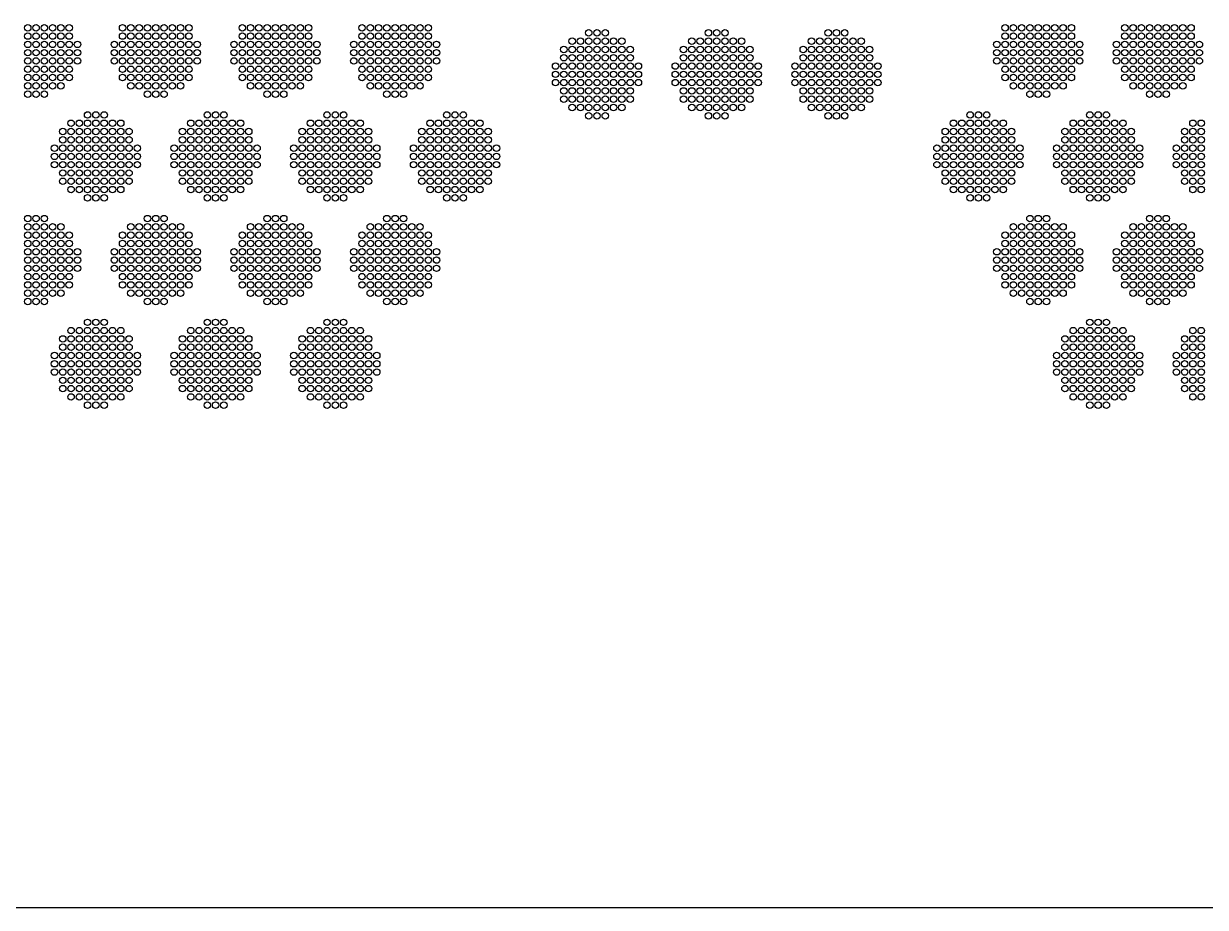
# Model space of a CAD drawing. Extents: x -49 to 54, y -38 to 38.
# Drawn here: x -10.25 to 2.59, y -38 to -28.41 of the extents above; entities that cross this region are included whole.
import ezdxf

# ---------------------------------------------------------------- set-up
doc = ezdxf.new("R2010")
doc.units = 0
doc.layers.add('LOWER_ELECTRODE', color=1, linetype='CONTINUOUS')
doc.layers.add('OUTLINE', color=7, linetype='CONTINUOUS')

msp = doc.modelspace()

# ---------------------------------------------------------------- linework, layer by layer
at = {"layer": 'LOWER_ELECTRODE'}
for centre in [(-10.203, -28.452), (-10.113, -28.452), (-10.023, -28.452), (-9.933, -28.452), (-9.843, -28.452), (-9.753, -28.452), (-9.173, -28.452), (-9.083, -28.452), (-8.993, -28.452), (-8.903, -28.452), (-8.813, -28.452), (-8.723, -28.452), (-8.633, -28.452), (-8.543, -28.452), (-8.453, -28.452), (-7.873, -28.452), (-7.783, -28.452), (-7.693, -28.452), (-7.603, -28.452), (-7.513, -28.452), (-7.423, -28.452), (-7.333, -28.452), (-7.243, -28.452), (-7.153, -28.452), (-6.573, -28.452), (-6.483, -28.452), (-6.393, -28.452), (-6.303, -28.452), (-6.213, -28.452), (-6.123, -28.452), (-6.033, -28.452), (-5.943, -28.452), (-5.853, -28.452), (-4.111, -28.507), (-4.021, -28.507), (-3.931, -28.507), (-2.811, -28.507), (-2.721, -28.507), (-2.631, -28.507), (-1.511, -28.507), (-1.421, -28.507), (-1.331, -28.507), (0.411, -28.452), (0.501, -28.452), (0.591, -28.452), (0.681, -28.452), (0.771, -28.452), (0.861, -28.452), (0.951, -28.452), (1.041, -28.452), (1.131, -28.452), (1.711, -28.452), (1.801, -28.452), (1.891, -28.452), (1.981, -28.452), (2.071, -28.452), (2.161, -28.452), (2.251, -28.452), (2.341, -28.452), (2.431, -28.452), (-10.203, -28.542), (-10.203, -28.632), (-10.113, -28.542), (-10.113, -28.632), (-10.023, -28.542), (-10.023, -28.632), (-9.933, -28.542), (-9.933, -28.632), (-9.843, -28.542), (-9.843, -28.632), (-9.753, -28.542), (-9.753, -28.632), (-9.663, -28.632), (-9.263, -28.632), (-9.173, -28.542), (-9.173, -28.632), (-9.083, -28.542), (-9.083, -28.632), (-8.993, -28.542), (-8.993, -28.632), (-8.903, -28.542), (-8.903, -28.632), (-8.813, -28.542), (-8.813, -28.632), (-8.723, -28.542), (-8.723, -28.632), (-8.633, -28.542), (-8.633, -28.632), (-8.543, -28.542), (-8.543, -28.632), (-8.453, -28.542), (-8.453, -28.632), (-8.363, -28.632), (-7.963, -28.632), (-7.873, -28.542), (-7.873, -28.632), (-7.783, -28.542), (-7.783, -28.632), (-7.693, -28.542), (-7.693, -28.632), (-7.603, -28.542), (-7.603, -28.632), (-7.513, -28.542), (-7.513, -28.632), (-7.423, -28.542), (-7.423, -28.632), (-7.333, -28.542), (-7.333, -28.632), (-7.243, -28.542), (-7.243, -28.632), (-7.153, -28.542), (-7.153, -28.632), (-7.063, -28.632), (-6.663, -28.632), (-6.573, -28.542), (-6.573, -28.632), (-6.483, -28.542), (-6.483, -28.632), (-6.393, -28.542), (-6.393, -28.632), (-6.303, -28.542), (-6.303, -28.632), (-6.213, -28.542), (-6.213, -28.632), (-6.123, -28.542), (-6.123, -28.632), (-6.033, -28.542), (-6.033, -28.632), (-5.943, -28.542), (-5.943, -28.632), (-5.853, -28.542), (-5.853, -28.632), (-5.763, -28.632), (-4.291, -28.597), (-4.201, -28.597), (-4.111, -28.597), (-4.021, -28.597), (-3.931, -28.597), (-3.841, -28.597), (-3.751, -28.597), (-2.991, -28.597), (-2.901, -28.597), (-2.811, -28.597), (-2.721, -28.597), (-2.631, -28.597), (-2.541, -28.597), (-2.451, -28.597), (-1.691, -28.597), (-1.601, -28.597), (-1.511, -28.597), (-1.421, -28.597), (-1.331, -28.597), (-1.241, -28.597), (-1.151, -28.597), (0.321, -28.632), (0.411, -28.542), (0.411, -28.632), (0.501, -28.542), (0.501, -28.632), (0.591, -28.542), (0.591, -28.632), (0.681, -28.542), (0.681, -28.632), (0.771, -28.542), (0.771, -28.632), (0.861, -28.542), (0.861, -28.632), (0.951, -28.542), (0.951, -28.632), (1.041, -28.542), (1.041, -28.632), (1.131, -28.542), (1.131, -28.632), (1.221, -28.632), (1.621, -28.632), (1.711, -28.542), (1.711, -28.632), (1.801, -28.542), (1.801, -28.632), (1.891, -28.542), (1.891, -28.632), (1.981, -28.542), (1.981, -28.632), (2.071, -28.542), (2.071, -28.632), (2.161, -28.542), (2.161, -28.632), (2.251, -28.542), (2.251, -28.632), (2.341, -28.542), (2.341, -28.632), (2.431, -28.542), (2.431, -28.632), (2.521, -28.632), (-10.203, -28.722), (-10.113, -28.722), (-10.023, -28.722), (-9.933, -28.722), (-9.843, -28.722), (-9.753, -28.722), (-9.663, -28.722), (-9.263, -28.722), (-9.173, -28.722), (-9.083, -28.722), (-8.993, -28.722), (-8.903, -28.722), (-8.813, -28.722), (-8.723, -28.722), (-8.633, -28.722), (-8.543, -28.722), (-8.453, -28.722), (-8.363, -28.722), (-7.963, -28.722), (-7.873, -28.722), (-7.783, -28.722), (-7.693, -28.722), (-7.603, -28.722), (-7.513, -28.722), (-7.423, -28.722), (-7.333, -28.722), (-7.243, -28.722), (-7.153, -28.722), (-7.063, -28.722), (-6.663, -28.722), (-6.573, -28.722), (-6.483, -28.722), (-6.393, -28.722), (-6.303, -28.722), (-6.213, -28.722), (-6.123, -28.722), (-6.033, -28.722), (-5.943, -28.722), (-5.853, -28.722), (-5.763, -28.722), (-4.381, -28.687), (-4.381, -28.777), (-4.291, -28.687), (-4.291, -28.777), (-4.201, -28.687), (-4.201, -28.777), (-4.111, -28.687), (-4.111, -28.777), (-4.021, -28.687), (-4.021, -28.777), (-3.931, -28.687), (-3.931, -28.777), (-3.841, -28.687), (-3.841, -28.777), (-3.751, -28.687), (-3.751, -28.777), (-3.661, -28.687), (-3.661, -28.777), (-3.081, -28.687), (-3.081, -28.777), (-2.991, -28.687), (-2.991, -28.777), (-2.901, -28.687), (-2.901, -28.777), (-2.811, -28.687), (-2.811, -28.777), (-2.721, -28.687), (-2.721, -28.777), (-2.631, -28.687), (-2.631, -28.777), (-2.541, -28.687), (-2.541, -28.777), (-2.451, -28.687), (-2.451, -28.777), (-2.361, -28.687), (-2.361, -28.777), (-1.781, -28.687), (-1.781, -28.777), (-1.691, -28.687), (-1.691, -28.777), (-1.601, -28.687), (-1.601, -28.777), (-1.511, -28.687), (-1.511, -28.777), (-1.421, -28.687), (-1.421, -28.777), (-1.331, -28.687), (-1.331, -28.777), (-1.241, -28.687), (-1.241, -28.777), (-1.151, -28.687), (-1.151, -28.777), (-1.061, -28.687), (-1.061, -28.777), (0.321, -28.722), (0.411, -28.722), (0.501, -28.722), (0.591, -28.722), (0.681, -28.722), (0.771, -28.722), (0.861, -28.722), (0.951, -28.722), (1.041, -28.722), (1.131, -28.722), (1.221, -28.722), (1.621, -28.722), (1.711, -28.722), (1.801, -28.722), (1.891, -28.722), (1.981, -28.722), (2.071, -28.722), (2.161, -28.722), (2.251, -28.722), (2.341, -28.722), (2.431, -28.722), (2.521, -28.722), (-10.203, -28.812), (-10.203, -28.902), (-10.113, -28.812), (-10.113, -28.902), (-10.023, -28.812), (-10.023, -28.902), (-9.933, -28.812), (-9.933, -28.902), (-9.843, -28.812), (-9.843, -28.902), (-9.753, -28.812), (-9.753, -28.902), (-9.663, -28.812), (-9.263, -28.812), (-9.173, -28.812), (-9.173, -28.902), (-9.083, -28.812), (-9.083, -28.902), (-8.993, -28.812), (-8.993, -28.902), (-8.903, -28.812), (-8.903, -28.902), (-8.813, -28.812), (-8.813, -28.902), (-8.723, -28.812), (-8.723, -28.902), (-8.633, -28.812), (-8.633, -28.902), (-8.543, -28.812), (-8.543, -28.902), (-8.453, -28.812), (-8.453, -28.902), (-8.363, -28.812), (-7.963, -28.812), (-7.873, -28.812), (-7.873, -28.902), (-7.783, -28.812), (-7.783, -28.902), (-7.693, -28.812), (-7.693, -28.902), (-7.603, -28.812), (-7.603, -28.902), (-7.513, -28.812), (-7.513, -28.902), (-7.423, -28.812), (-7.423, -28.902), (-7.333, -28.812), (-7.333, -28.902), (-7.243, -28.812), (-7.243, -28.902), (-7.153, -28.812), (-7.153, -28.902), (-7.063, -28.812), (-6.663, -28.812), (-6.573, -28.812), (-6.573, -28.902), (-6.483, -28.812), (-6.483, -28.902), (-6.393, -28.812), (-6.393, -28.902), (-6.303, -28.812), (-6.303, -28.902), (-6.213, -28.812), (-6.213, -28.902), (-6.123, -28.812), (-6.123, -28.902), (-6.033, -28.812), (-6.033, -28.902), (-5.943, -28.812), (-5.943, -28.902), (-5.853, -28.812), (-5.853, -28.902), (-5.763, -28.812), (-4.471, -28.867), (-4.381, -28.867), (-4.291, -28.867), (-4.201, -28.867), (-4.111, -28.867), (-4.021, -28.867), (-3.931, -28.867), (-3.841, -28.867), (-3.751, -28.867), (-3.661, -28.867), (-3.571, -28.867), (-3.171, -28.867), (-3.081, -28.867), (-2.991, -28.867), (-2.901, -28.867), (-2.811, -28.867), (-2.721, -28.867), (-2.631, -28.867), (-2.541, -28.867), (-2.451, -28.867), (-2.361, -28.867), (-2.271, -28.867), (-1.871, -28.867), (-1.781, -28.867), (-1.691, -28.867), (-1.601, -28.867), (-1.511, -28.867), (-1.421, -28.867), (-1.331, -28.867), (-1.241, -28.867), (-1.151, -28.867), (-1.061, -28.867), (-0.971, -28.867), (0.321, -28.812), (0.411, -28.812), (0.411, -28.902), (0.501, -28.812), (0.501, -28.902), (0.591, -28.812), (0.591, -28.902), (0.681, -28.812), (0.681, -28.902), (0.771, -28.812), (0.771, -28.902), (0.861, -28.812), (0.861, -28.902), (0.951, -28.812), (0.951, -28.902), (1.041, -28.812), (1.041, -28.902), (1.131, -28.812), (1.131, -28.902), (1.221, -28.812), (1.621, -28.812), (1.711, -28.812), (1.711, -28.902), (1.801, -28.812), (1.801, -28.902), (1.891, -28.812), (1.891, -28.902), (1.981, -28.812), (1.981, -28.902), (2.071, -28.812), (2.071, -28.902), (2.161, -28.812), (2.161, -28.902), (2.251, -28.812), (2.251, -28.902), (2.341, -28.812), (2.341, -28.902), (2.431, -28.812), (2.431, -28.902), (2.521, -28.812), (-10.203, -28.992), (-10.113, -28.992), (-10.023, -28.992), (-9.933, -28.992), (-9.843, -28.992), (-9.753, -28.992), (-9.173, -28.992), (-9.083, -28.992), (-8.993, -28.992), (-8.903, -28.992), (-8.813, -28.992), (-8.723, -28.992), (-8.633, -28.992), (-8.543, -28.992), (-8.453, -28.992), (-7.873, -28.992), (-7.783, -28.992), (-7.693, -28.992), (-7.603, -28.992), (-7.513, -28.992), (-7.423, -28.992), (-7.333, -28.992), (-7.243, -28.992), (-7.153, -28.992), (-6.573, -28.992), (-6.483, -28.992), (-6.393, -28.992), (-6.303, -28.992), (-6.213, -28.992), (-6.123, -28.992), (-6.033, -28.992), (-5.943, -28.992), (-5.853, -28.992), (-4.471, -28.957), (-4.381, -28.957), (-4.291, -28.957), (-4.201, -28.957), (-4.111, -28.957), (-4.021, -28.957), (-3.931, -28.957), (-3.841, -28.957), (-3.751, -28.957), (-3.661, -28.957), (-3.571, -28.957), (-3.171, -28.957), (-3.081, -28.957), (-2.991, -28.957), (-2.901, -28.957), (-2.811, -28.957), (-2.721, -28.957), (-2.631, -28.957), (-2.541, -28.957), (-2.451, -28.957), (-2.361, -28.957), (-2.271, -28.957), (-1.871, -28.957), (-1.781, -28.957), (-1.691, -28.957), (-1.601, -28.957), (-1.511, -28.957), (-1.421, -28.957), (-1.331, -28.957), (-1.241, -28.957), (-1.151, -28.957), (-1.061, -28.957), (-0.971, -28.957), (0.411, -28.992), (0.501, -28.992), (0.591, -28.992), (0.681, -28.992), (0.771, -28.992), (0.861, -28.992), (0.951, -28.992), (1.041, -28.992), (1.131, -28.992), (1.711, -28.992), (1.801, -28.992), (1.891, -28.992), (1.981, -28.992), (2.071, -28.992), (2.161, -28.992), (2.251, -28.992), (2.341, -28.992), (2.431, -28.992), (-10.203, -29.082), (-10.113, -29.082), (-10.023, -29.082), (-9.933, -29.082), (-9.843, -29.082), (-9.083, -29.082), (-8.993, -29.082), (-8.903, -29.082), (-8.813, -29.082), (-8.723, -29.082), (-8.633, -29.082), (-8.543, -29.082), (-7.783, -29.082), (-7.693, -29.082), (-7.603, -29.082), (-7.513, -29.082), (-7.423, -29.082), (-7.333, -29.082), (-7.243, -29.082), (-6.483, -29.082), (-6.393, -29.082), (-6.303, -29.082), (-6.213, -29.082), (-6.123, -29.082), (-6.033, -29.082), (-5.943, -29.082), (-4.471, -29.047), (-4.381, -29.047), (-4.381, -29.137), (-4.291, -29.047), (-4.291, -29.137), (-4.201, -29.047), (-4.201, -29.137), (-4.111, -29.047), (-4.111, -29.137), (-4.021, -29.047), (-4.021, -29.137), (-3.931, -29.047), (-3.931, -29.137), (-3.841, -29.047), (-3.841, -29.137), (-3.751, -29.047), (-3.751, -29.137), (-3.661, -29.047), (-3.661, -29.137), (-3.571, -29.047), (-3.171, -29.047), (-3.081, -29.047), (-3.081, -29.137), (-2.991, -29.047), (-2.991, -29.137), (-2.901, -29.047), (-2.901, -29.137), (-2.811, -29.047), (-2.811, -29.137), (-2.721, -29.047), (-2.721, -29.137), (-2.631, -29.047), (-2.631, -29.137), (-2.541, -29.047), (-2.541, -29.137), (-2.451, -29.047), (-2.451, -29.137), (-2.361, -29.047), (-2.361, -29.137), (-2.271, -29.047), (-1.871, -29.047), (-1.781, -29.047), (-1.781, -29.137), (-1.691, -29.047), (-1.691, -29.137), (-1.601, -29.047), (-1.601, -29.137), (-1.511, -29.047), (-1.511, -29.137), (-1.421, -29.047), (-1.421, -29.137), (-1.331, -29.047), (-1.331, -29.137), (-1.241, -29.047), (-1.241, -29.137), (-1.151, -29.047), (-1.151, -29.137), (-1.061, -29.047), (-1.061, -29.137), (-0.971, -29.047), (0.501, -29.082), (0.591, -29.082), (0.681, -29.082), (0.771, -29.082), (0.861, -29.082), (0.951, -29.082), (1.041, -29.082), (1.801, -29.082), (1.891, -29.082), (1.981, -29.082), (2.071, -29.082), (2.161, -29.082), (2.251, -29.082), (2.341, -29.082), (-10.203, -29.172), (-10.113, -29.172), (-10.023, -29.172), (-8.903, -29.172), (-8.813, -29.172), (-8.723, -29.172), (-7.603, -29.172), (-7.513, -29.172), (-7.423, -29.172), (-6.303, -29.172), (-6.213, -29.172), (-6.123, -29.172), (-4.381, -29.227), (-4.291, -29.227), (-4.201, -29.227), (-4.111, -29.227), (-4.021, -29.227), (-3.931, -29.227), (-3.841, -29.227), (-3.751, -29.227), (-3.661, -29.227), (-3.081, -29.227), (-2.991, -29.227), (-2.901, -29.227), (-2.811, -29.227), (-2.721, -29.227), (-2.631, -29.227), (-2.541, -29.227), (-2.451, -29.227), (-2.361, -29.227), (-1.781, -29.227), (-1.691, -29.227), (-1.601, -29.227), (-1.511, -29.227), (-1.421, -29.227), (-1.331, -29.227), (-1.241, -29.227), (-1.151, -29.227), (-1.061, -29.227), (0.681, -29.172), (0.771, -29.172), (0.861, -29.172), (1.981, -29.172), (2.071, -29.172), (2.161, -29.172), (-9.553, -29.398), (-9.463, -29.398), (-9.373, -29.398), (-8.253, -29.398), (-8.163, -29.398), (-8.073, -29.398), (-6.953, -29.398), (-6.863, -29.398), (-6.773, -29.398), (-5.653, -29.398), (-5.563, -29.398), (-5.473, -29.398), (-4.291, -29.317), (-4.201, -29.317), (-4.111, -29.317), (-4.111, -29.407), (-4.021, -29.317), (-4.021, -29.407), (-3.931, -29.317), (-3.931, -29.407), (-3.841, -29.317), (-3.751, -29.317), (-2.991, -29.317), (-2.901, -29.317), (-2.811, -29.317), (-2.811, -29.407), (-2.721, -29.317), (-2.721, -29.407), (-2.631, -29.317), (-2.631, -29.407), (-2.541, -29.317), (-2.451, -29.317), (-1.691, -29.317), (-1.601, -29.317), (-1.511, -29.317), (-1.511, -29.407), (-1.421, -29.317), (-1.421, -29.407), (-1.331, -29.317), (-1.331, -29.407), (-1.241, -29.317), (-1.151, -29.317), (0.031, -29.398), (0.121, -29.398), (0.211, -29.398), (1.331, -29.398), (1.421, -29.398), (1.511, -29.398), (-9.733, -29.488), (-9.643, -29.488), (-9.553, -29.488), (-9.463, -29.488), (-9.373, -29.488), (-9.283, -29.488), (-9.193, -29.488), (-8.433, -29.488), (-8.343, -29.488), (-8.253, -29.488), (-8.163, -29.488), (-8.073, -29.488), (-7.983, -29.488), (-7.893, -29.488), (-7.133, -29.488), (-7.043, -29.488), (-6.953, -29.488), (-6.863, -29.488), (-6.773, -29.488), (-6.683, -29.488), (-6.593, -29.488), (-5.833, -29.488), (-5.743, -29.488), (-5.653, -29.488), (-5.563, -29.488), (-5.473, -29.488), (-5.383, -29.488), (-5.293, -29.488), (-0.149, -29.488), (-0.059, -29.488), (0.031, -29.488), (0.121, -29.488), (0.211, -29.488), (0.301, -29.488), (0.391, -29.488), (1.151, -29.488), (1.241, -29.488), (1.331, -29.488), (1.421, -29.488), (1.511, -29.488), (1.601, -29.488), (1.691, -29.488), (2.451, -29.488), (2.541, -29.488), (-9.823, -29.578), (-9.823, -29.668), (-9.733, -29.578), (-9.733, -29.668), (-9.643, -29.578), (-9.643, -29.668), (-9.553, -29.578), (-9.553, -29.668), (-9.463, -29.578), (-9.463, -29.668), (-9.373, -29.578), (-9.373, -29.668), (-9.283, -29.578), (-9.283, -29.668), (-9.193, -29.578), (-9.193, -29.668), (-9.103, -29.578), (-9.103, -29.668), (-8.523, -29.578), (-8.523, -29.668), (-8.433, -29.578), (-8.433, -29.668), (-8.343, -29.578), (-8.343, -29.668), (-8.253, -29.578), (-8.253, -29.668), (-8.163, -29.578), (-8.163, -29.668), (-8.073, -29.578), (-8.073, -29.668), (-7.983, -29.578), (-7.983, -29.668), (-7.893, -29.578), (-7.893, -29.668), (-7.803, -29.578), (-7.803, -29.668), (-7.223, -29.578), (-7.223, -29.668), (-7.133, -29.578), (-7.133, -29.668), (-7.043, -29.578), (-7.043, -29.668), (-6.953, -29.578), (-6.953, -29.668), (-6.863, -29.578), (-6.863, -29.668), (-6.773, -29.578), (-6.773, -29.668), (-6.683, -29.578), (-6.683, -29.668), (-6.593, -29.578), (-6.593, -29.668), (-6.503, -29.578), (-6.503, -29.668), (-5.923, -29.578), (-5.923, -29.668), (-5.833, -29.578), (-5.833, -29.668), (-5.743, -29.578), (-5.743, -29.668), (-5.653, -29.578), (-5.653, -29.668), (-5.563, -29.578), (-5.563, -29.668), (-5.473, -29.578), (-5.473, -29.668), (-5.383, -29.578), (-5.383, -29.668), (-5.293, -29.578), (-5.293, -29.668), (-5.203, -29.578), (-5.203, -29.668), (-0.239, -29.578), (-0.239, -29.668), (-0.149, -29.578), (-0.149, -29.668), (-0.059, -29.578), (-0.059, -29.668), (0.031, -29.578), (0.031, -29.668), (0.121, -29.578), (0.121, -29.668), (0.211, -29.578), (0.211, -29.668), (0.301, -29.578), (0.301, -29.668), (0.391, -29.578), (0.391, -29.668), (0.481, -29.578), (0.481, -29.668), (1.061, -29.578), (1.061, -29.668), (1.151, -29.578), (1.151, -29.668), (1.241, -29.578), (1.241, -29.668), (1.331, -29.578), (1.331, -29.668), (1.421, -29.578), (1.421, -29.668), (1.511, -29.578), (1.511, -29.668), (1.601, -29.578), (1.601, -29.668), (1.691, -29.578), (1.691, -29.668), (1.781, -29.578), (1.781, -29.668), (2.361, -29.578), (2.361, -29.668), (2.451, -29.578), (2.451, -29.668), (2.541, -29.578), (2.541, -29.668), (-9.913, -29.758), (-9.823, -29.758), (-9.733, -29.758), (-9.643, -29.758), (-9.553, -29.758), (-9.463, -29.758), (-9.373, -29.758), (-9.283, -29.758), (-9.193, -29.758), (-9.103, -29.758), (-9.013, -29.758), (-8.613, -29.758), (-8.523, -29.758), (-8.433, -29.758), (-8.343, -29.758), (-8.253, -29.758), (-8.163, -29.758), (-8.073, -29.758), (-7.983, -29.758), (-7.893, -29.758), (-7.803, -29.758), (-7.713, -29.758), (-7.313, -29.758), (-7.223, -29.758), (-7.133, -29.758), (-7.043, -29.758), (-6.953, -29.758), (-6.863, -29.758), (-6.773, -29.758), (-6.683, -29.758), (-6.593, -29.758), (-6.503, -29.758), (-6.413, -29.758), (-6.013, -29.758), (-5.923, -29.758), (-5.833, -29.758), (-5.743, -29.758), (-5.653, -29.758), (-5.563, -29.758), (-5.473, -29.758), (-5.383, -29.758), (-5.293, -29.758), (-5.203, -29.758), (-5.113, -29.758), (-0.329, -29.758), (-0.239, -29.758), (-0.149, -29.758), (-0.059, -29.758), (0.031, -29.758), (0.121, -29.758), (0.211, -29.758), (0.301, -29.758), (0.391, -29.758), (0.481, -29.758), (0.571, -29.758), (0.971, -29.758), (1.061, -29.758), (1.151, -29.758), (1.241, -29.758), (1.331, -29.758), (1.421, -29.758), (1.511, -29.758), (1.601, -29.758), (1.691, -29.758), (1.781, -29.758), (1.871, -29.758), (2.271, -29.758), (2.361, -29.758), (2.451, -29.758), (2.541, -29.758), (-9.913, -29.848), (-9.823, -29.848), (-9.733, -29.848), (-9.643, -29.848), (-9.553, -29.848), (-9.463, -29.848), (-9.373, -29.848), (-9.283, -29.848), (-9.193, -29.848), (-9.103, -29.848), (-9.013, -29.848), (-8.613, -29.848), (-8.523, -29.848), (-8.433, -29.848), (-8.343, -29.848), (-8.253, -29.848), (-8.163, -29.848), (-8.073, -29.848), (-7.983, -29.848), (-7.893, -29.848), (-7.803, -29.848), (-7.713, -29.848), (-7.313, -29.848), (-7.223, -29.848), (-7.133, -29.848), (-7.043, -29.848), (-6.953, -29.848), (-6.863, -29.848), (-6.773, -29.848), (-6.683, -29.848), (-6.593, -29.848), (-6.503, -29.848), (-6.413, -29.848), (-6.013, -29.848), (-5.923, -29.848), (-5.833, -29.848), (-5.743, -29.848), (-5.653, -29.848), (-5.563, -29.848), (-5.473, -29.848), (-5.383, -29.848), (-5.293, -29.848), (-5.203, -29.848), (-5.113, -29.848), (-0.329, -29.848), (-0.239, -29.848), (-0.149, -29.848), (-0.059, -29.848), (0.031, -29.848), (0.121, -29.848), (0.211, -29.848), (0.301, -29.848), (0.391, -29.848), (0.481, -29.848), (0.571, -29.848), (0.971, -29.848), (1.061, -29.848), (1.151, -29.848), (1.241, -29.848), (1.331, -29.848), (1.421, -29.848), (1.511, -29.848), (1.601, -29.848), (1.691, -29.848), (1.781, -29.848), (1.871, -29.848), (2.271, -29.848), (2.361, -29.848), (2.451, -29.848), (2.541, -29.848), (-9.913, -29.938), (-9.823, -29.938), (-9.823, -30.028), (-9.733, -29.938), (-9.733, -30.028), (-9.643, -29.938), (-9.643, -30.028), (-9.553, -29.938), (-9.553, -30.028), (-9.463, -29.938), (-9.463, -30.028), (-9.373, -29.938), (-9.373, -30.028), (-9.283, -29.938), (-9.283, -30.028), (-9.193, -29.938), (-9.193, -30.028), (-9.103, -29.938), (-9.103, -30.028), (-9.013, -29.938), (-8.613, -29.938), (-8.523, -29.938), (-8.523, -30.028), (-8.433, -29.938), (-8.433, -30.028), (-8.343, -29.938), (-8.343, -30.028), (-8.253, -29.938), (-8.253, -30.028), (-8.163, -29.938), (-8.163, -30.028), (-8.073, -29.938), (-8.073, -30.028), (-7.983, -29.938), (-7.983, -30.028), (-7.893, -29.938), (-7.893, -30.028), (-7.803, -29.938), (-7.803, -30.028), (-7.713, -29.938), (-7.313, -29.938), (-7.223, -29.938), (-7.223, -30.028), (-7.133, -29.938), (-7.133, -30.028), (-7.043, -29.938), (-7.043, -30.028), (-6.953, -29.938), (-6.953, -30.028), (-6.863, -29.938), (-6.863, -30.028), (-6.773, -29.938), (-6.773, -30.028), (-6.683, -29.938), (-6.683, -30.028), (-6.593, -29.938), (-6.593, -30.028), (-6.503, -29.938), (-6.503, -30.028), (-6.413, -29.938), (-6.013, -29.938), (-5.923, -29.938), (-5.923, -30.028), (-5.833, -29.938), (-5.833, -30.028), (-5.743, -29.938), (-5.743, -30.028), (-5.653, -29.938), (-5.653, -30.028), (-5.563, -29.938), (-5.563, -30.028), (-5.473, -29.938), (-5.473, -30.028), (-5.383, -29.938), (-5.383, -30.028), (-5.293, -29.938), (-5.293, -30.028), (-5.203, -29.938), (-5.203, -30.028), (-5.113, -29.938), (-0.329, -29.938), (-0.239, -29.938), (-0.239, -30.028), (-0.149, -29.938), (-0.149, -30.028), (-0.059, -29.938), (-0.059, -30.028), (0.031, -29.938), (0.031, -30.028), (0.121, -29.938), (0.121, -30.028), (0.211, -29.938), (0.211, -30.028), (0.301, -29.938), (0.301, -30.028), (0.391, -29.938), (0.391, -30.028), (0.481, -29.938), (0.481, -30.028), (0.571, -29.938), (0.971, -29.938), (1.061, -29.938), (1.061, -30.028), (1.151, -29.938), (1.151, -30.028), (1.241, -29.938), (1.241, -30.028), (1.331, -29.938), (1.331, -30.028), (1.421, -29.938), (1.421, -30.028), (1.511, -29.938), (1.511, -30.028), (1.601, -29.938), (1.601, -30.028), (1.691, -29.938), (1.691, -30.028), (1.781, -29.938), (1.781, -30.028), (1.871, -29.938), (2.271, -29.938), (2.361, -29.938), (2.361, -30.028), (2.451, -29.938), (2.451, -30.028), (2.541, -29.938), (2.541, -30.028), (-9.823, -30.118), (-9.733, -30.118), (-9.643, -30.118), (-9.553, -30.118), (-9.463, -30.118), (-9.373, -30.118), (-9.283, -30.118), (-9.193, -30.118), (-9.103, -30.118), (-8.523, -30.118), (-8.433, -30.118), (-8.343, -30.118), (-8.253, -30.118), (-8.163, -30.118), (-8.073, -30.118), (-7.983, -30.118), (-7.893, -30.118), (-7.803, -30.118), (-7.223, -30.118), (-7.133, -30.118), (-7.043, -30.118), (-6.953, -30.118), (-6.863, -30.118), (-6.773, -30.118), (-6.683, -30.118), (-6.593, -30.118), (-6.503, -30.118), (-5.923, -30.118), (-5.833, -30.118), (-5.743, -30.118), (-5.653, -30.118), (-5.563, -30.118), (-5.473, -30.118), (-5.383, -30.118), (-5.293, -30.118), (-5.203, -30.118), (-0.239, -30.118), (-0.149, -30.118), (-0.059, -30.118), (0.031, -30.118), (0.121, -30.118), (0.211, -30.118), (0.301, -30.118), (0.391, -30.118), (0.481, -30.118), (1.061, -30.118), (1.151, -30.118), (1.241, -30.118), (1.331, -30.118), (1.421, -30.118), (1.511, -30.118), (1.601, -30.118), (1.691, -30.118), (1.781, -30.118), (2.361, -30.118), (2.451, -30.118), (2.541, -30.118), (-9.733, -30.208), (-9.643, -30.208), (-9.553, -30.208), (-9.553, -30.298), (-9.463, -30.208), (-9.463, -30.298), (-9.373, -30.208), (-9.373, -30.298), (-9.283, -30.208), (-9.193, -30.208), (-8.433, -30.208), (-8.343, -30.208), (-8.253, -30.208), (-8.253, -30.298), (-8.163, -30.208), (-8.163, -30.298), (-8.073, -30.208), (-8.073, -30.298), (-7.983, -30.208), (-7.893, -30.208), (-7.133, -30.208), (-7.043, -30.208), (-6.953, -30.208), (-6.953, -30.298), (-6.863, -30.208), (-6.863, -30.298), (-6.773, -30.208), (-6.773, -30.298), (-6.683, -30.208), (-6.593, -30.208), (-5.833, -30.208), (-5.743, -30.208), (-5.653, -30.208), (-5.653, -30.298), (-5.563, -30.208), (-5.563, -30.298), (-5.473, -30.208), (-5.473, -30.298), (-5.383, -30.208), (-5.293, -30.208), (-0.149, -30.208), (-0.059, -30.208), (0.031, -30.208), (0.031, -30.298), (0.121, -30.208), (0.121, -30.298), (0.211, -30.208), (0.211, -30.298), (0.301, -30.208), (0.391, -30.208), (1.151, -30.208), (1.241, -30.208), (1.331, -30.208), (1.331, -30.298), (1.421, -30.208), (1.421, -30.298), (1.511, -30.208), (1.511, -30.298), (1.601, -30.208), (1.691, -30.208), (2.451, -30.208), (2.541, -30.208), (-10.203, -30.523), (-10.113, -30.523), (-10.023, -30.523), (-8.903, -30.523), (-8.813, -30.523), (-8.723, -30.523), (-7.603, -30.523), (-7.513, -30.523), (-7.423, -30.523), (-6.303, -30.523), (-6.213, -30.523), (-6.123, -30.523), (0.681, -30.523), (0.771, -30.523), (0.861, -30.523), (1.981, -30.523), (2.071, -30.523), (2.161, -30.523), (-10.203, -30.613), (-10.203, -30.703), (-10.113, -30.613), (-10.113, -30.703), (-10.023, -30.613), (-10.023, -30.703), (-9.933, -30.613), (-9.933, -30.703), (-9.843, -30.613), (-9.843, -30.703), (-9.753, -30.703), (-9.173, -30.703), (-9.083, -30.613), (-9.083, -30.703), (-8.993, -30.613), (-8.993, -30.703), (-8.903, -30.613), (-8.903, -30.703), (-8.813, -30.613), (-8.813, -30.703), (-8.723, -30.613), (-8.723, -30.703), (-8.633, -30.613), (-8.633, -30.703), (-8.543, -30.613), (-8.543, -30.703), (-8.453, -30.703), (-7.873, -30.703), (-7.783, -30.613), (-7.783, -30.703), (-7.693, -30.613), (-7.693, -30.703), (-7.603, -30.613), (-7.603, -30.703), (-7.513, -30.613), (-7.513, -30.703), (-7.423, -30.613), (-7.423, -30.703), (-7.333, -30.613), (-7.333, -30.703), (-7.243, -30.613), (-7.243, -30.703), (-7.153, -30.703), (-6.573, -30.703), (-6.483, -30.613), (-6.483, -30.703), (-6.393, -30.613), (-6.393, -30.703), (-6.303, -30.613), (-6.303, -30.703), (-6.213, -30.613), (-6.213, -30.703), (-6.123, -30.613), (-6.123, -30.703), (-6.033, -30.613), (-6.033, -30.703), (-5.943, -30.613), (-5.943, -30.703), (-5.853, -30.703), (0.411, -30.703), (0.501, -30.613), (0.501, -30.703), (0.591, -30.613), (0.591, -30.703), (0.681, -30.613), (0.681, -30.703), (0.771, -30.613), (0.771, -30.703), (0.861, -30.613), (0.861, -30.703), (0.951, -30.613), (0.951, -30.703), (1.041, -30.613), (1.041, -30.703), (1.131, -30.703), (1.711, -30.703), (1.801, -30.613), (1.801, -30.703), (1.891, -30.613), (1.891, -30.703), (1.981, -30.613), (1.981, -30.703), (2.071, -30.613), (2.071, -30.703), (2.161, -30.613), (2.161, -30.703), (2.251, -30.613), (2.251, -30.703), (2.341, -30.613), (2.341, -30.703), (2.431, -30.703), (-10.203, -30.793), (-10.113, -30.793), (-10.023, -30.793), (-9.933, -30.793), (-9.843, -30.793), (-9.753, -30.793), (-9.173, -30.793), (-9.083, -30.793), (-8.993, -30.793), (-8.903, -30.793), (-8.813, -30.793), (-8.723, -30.793), (-8.633, -30.793), (-8.543, -30.793), (-8.453, -30.793), (-7.873, -30.793), (-7.783, -30.793), (-7.693, -30.793), (-7.603, -30.793), (-7.513, -30.793), (-7.423, -30.793), (-7.333, -30.793), (-7.243, -30.793), (-7.153, -30.793), (-6.573, -30.793), (-6.483, -30.793), (-6.393, -30.793), (-6.303, -30.793), (-6.213, -30.793), (-6.123, -30.793), (-6.033, -30.793), (-5.943, -30.793), (-5.853, -30.793), (0.411, -30.793), (0.501, -30.793), (0.591, -30.793), (0.681, -30.793), (0.771, -30.793), (0.861, -30.793), (0.951, -30.793), (1.041, -30.793), (1.131, -30.793), (1.711, -30.793), (1.801, -30.793), (1.891, -30.793), (1.981, -30.793), (2.071, -30.793), (2.161, -30.793), (2.251, -30.793), (2.341, -30.793), (2.431, -30.793), (-10.203, -30.883), (-10.113, -30.883), (-10.023, -30.883), (-9.933, -30.883), (-9.843, -30.883), (-9.753, -30.883), (-9.663, -30.883), (-9.263, -30.883), (-9.173, -30.883), (-9.083, -30.883), (-8.993, -30.883), (-8.903, -30.883), (-8.813, -30.883), (-8.723, -30.883), (-8.633, -30.883), (-8.543, -30.883), (-8.453, -30.883), (-8.363, -30.883), (-7.963, -30.883), (-7.873, -30.883), (-7.783, -30.883), (-7.693, -30.883), (-7.603, -30.883), (-7.513, -30.883), (-7.423, -30.883), (-7.333, -30.883), (-7.243, -30.883), (-7.153, -30.883), (-7.063, -30.883), (-6.663, -30.883), (-6.573, -30.883), (-6.483, -30.883), (-6.393, -30.883), (-6.303, -30.883), (-6.213, -30.883), (-6.123, -30.883), (-6.033, -30.883), (-5.943, -30.883), (-5.853, -30.883), (-5.763, -30.883), (0.321, -30.883), (0.411, -30.883), (0.501, -30.883), (0.591, -30.883), (0.681, -30.883), (0.771, -30.883), (0.861, -30.883), (0.951, -30.883), (1.041, -30.883), (1.131, -30.883), (1.221, -30.883), (1.621, -30.883), (1.711, -30.883), (1.801, -30.883), (1.891, -30.883), (1.981, -30.883), (2.071, -30.883), (2.161, -30.883), (2.251, -30.883), (2.341, -30.883), (2.431, -30.883), (2.521, -30.883), (-10.203, -30.973), (-10.203, -31.063), (-10.113, -30.973), (-10.113, -31.063), (-10.023, -30.973), (-10.023, -31.063), (-9.933, -30.973), (-9.933, -31.063), (-9.843, -30.973), (-9.843, -31.063), (-9.753, -30.973), (-9.753, -31.063), (-9.663, -30.973), (-9.663, -31.063), (-9.263, -30.973), (-9.263, -31.063), (-9.173, -30.973), (-9.173, -31.063), (-9.083, -30.973), (-9.083, -31.063), (-8.993, -30.973), (-8.993, -31.063), (-8.903, -30.973), (-8.903, -31.063), (-8.813, -30.973), (-8.813, -31.063), (-8.723, -30.973), (-8.723, -31.063), (-8.633, -30.973), (-8.633, -31.063), (-8.543, -30.973), (-8.543, -31.063), (-8.453, -30.973), (-8.453, -31.063), (-8.363, -30.973), (-8.363, -31.063), (-7.963, -30.973), (-7.963, -31.063), (-7.873, -30.973), (-7.873, -31.063), (-7.783, -30.973), (-7.783, -31.063), (-7.693, -30.973), (-7.693, -31.063), (-7.603, -30.973), (-7.603, -31.063), (-7.513, -30.973), (-7.513, -31.063), (-7.423, -30.973), (-7.423, -31.063), (-7.333, -30.973), (-7.333, -31.063), (-7.243, -30.973), (-7.243, -31.063), (-7.153, -30.973), (-7.153, -31.063), (-7.063, -30.973), (-7.063, -31.063), (-6.663, -30.973), (-6.663, -31.063), (-6.573, -30.973), (-6.573, -31.063), (-6.483, -30.973), (-6.483, -31.063), (-6.393, -30.973), (-6.393, -31.063), (-6.303, -30.973), (-6.303, -31.063), (-6.213, -30.973), (-6.213, -31.063), (-6.123, -30.973), (-6.123, -31.063), (-6.033, -30.973), (-6.033, -31.063), (-5.943, -30.973), (-5.943, -31.063), (-5.853, -30.973), (-5.853, -31.063), (-5.763, -30.973), (-5.763, -31.063), (0.321, -30.973), (0.321, -31.063), (0.411, -30.973), (0.411, -31.063), (0.501, -30.973), (0.501, -31.063), (0.591, -30.973), (0.591, -31.063), (0.681, -30.973), (0.681, -31.063), (0.771, -30.973), (0.771, -31.063), (0.861, -30.973), (0.861, -31.063), (0.951, -30.973), (0.951, -31.063), (1.041, -30.973), (1.041, -31.063), (1.131, -30.973), (1.131, -31.063), (1.221, -30.973), (1.221, -31.063), (1.621, -30.973), (1.621, -31.063), (1.711, -30.973), (1.711, -31.063), (1.801, -30.973), (1.801, -31.063), (1.891, -30.973), (1.891, -31.063), (1.981, -30.973), (1.981, -31.063), (2.071, -30.973), (2.071, -31.063), (2.161, -30.973), (2.161, -31.063), (2.251, -30.973), (2.251, -31.063), (2.341, -30.973), (2.341, -31.063), (2.431, -30.973), (2.431, -31.063), (2.521, -30.973), (2.521, -31.063), (-10.203, -31.153), (-10.113, -31.153), (-10.023, -31.153), (-9.933, -31.153), (-9.843, -31.153), (-9.753, -31.153), (-9.173, -31.153), (-9.083, -31.153), (-8.993, -31.153), (-8.903, -31.153), (-8.813, -31.153), (-8.723, -31.153), (-8.633, -31.153), (-8.543, -31.153), (-8.453, -31.153), (-7.873, -31.153), (-7.783, -31.153), (-7.693, -31.153), (-7.603, -31.153), (-7.513, -31.153), (-7.423, -31.153), (-7.333, -31.153), (-7.243, -31.153), (-7.153, -31.153), (-6.573, -31.153), (-6.483, -31.153), (-6.393, -31.153), (-6.303, -31.153), (-6.213, -31.153), (-6.123, -31.153), (-6.033, -31.153), (-5.943, -31.153), (-5.853, -31.153), (0.411, -31.153), (0.501, -31.153), (0.591, -31.153), (0.681, -31.153), (0.771, -31.153), (0.861, -31.153), (0.951, -31.153), (1.041, -31.153), (1.131, -31.153), (1.711, -31.153), (1.801, -31.153), (1.891, -31.153), (1.981, -31.153), (2.071, -31.153), (2.161, -31.153), (2.251, -31.153), (2.341, -31.153), (2.431, -31.153), (-10.203, -31.243), (-10.203, -31.333), (-10.113, -31.243), (-10.113, -31.333), (-10.023, -31.243), (-10.023, -31.333), (-9.933, -31.243), (-9.933, -31.333), (-9.843, -31.243), (-9.843, -31.333), (-9.753, -31.243), (-9.173, -31.243), (-9.083, -31.243), (-9.083, -31.333), (-8.993, -31.243), (-8.993, -31.333), (-8.903, -31.243), (-8.903, -31.333), (-8.813, -31.243), (-8.813, -31.333), (-8.723, -31.243), (-8.723, -31.333), (-8.633, -31.243), (-8.633, -31.333), (-8.543, -31.243), (-8.543, -31.333), (-8.453, -31.243), (-7.873, -31.243), (-7.783, -31.243), (-7.783, -31.333), (-7.693, -31.243), (-7.693, -31.333), (-7.603, -31.243), (-7.603, -31.333), (-7.513, -31.243), (-7.513, -31.333), (-7.423, -31.243), (-7.423, -31.333), (-7.333, -31.243), (-7.333, -31.333), (-7.243, -31.243), (-7.243, -31.333), (-7.153, -31.243), (-6.573, -31.243), (-6.483, -31.243), (-6.483, -31.333), (-6.393, -31.243), (-6.393, -31.333), (-6.303, -31.243), (-6.303, -31.333), (-6.213, -31.243), (-6.213, -31.333), (-6.123, -31.243), (-6.123, -31.333), (-6.033, -31.243), (-6.033, -31.333), (-5.943, -31.243), (-5.943, -31.333), (-5.853, -31.243), (0.411, -31.243), (0.501, -31.243), (0.501, -31.333), (0.591, -31.243), (0.591, -31.333), (0.681, -31.243), (0.681, -31.333), (0.771, -31.243), (0.771, -31.333), (0.861, -31.243), (0.861, -31.333), (0.951, -31.243), (0.951, -31.333), (1.041, -31.243), (1.041, -31.333), (1.131, -31.243), (1.711, -31.243), (1.801, -31.243), (1.801, -31.333), (1.891, -31.243), (1.891, -31.333), (1.981, -31.243), (1.981, -31.333), (2.071, -31.243), (2.071, -31.333), (2.161, -31.243), (2.161, -31.333), (2.251, -31.243), (2.251, -31.333), (2.341, -31.243), (2.341, -31.333), (2.431, -31.243), (-10.203, -31.423), (-10.113, -31.423), (-10.023, -31.423), (-8.903, -31.423), (-8.813, -31.423), (-8.723, -31.423), (-7.603, -31.423), (-7.513, -31.423), (-7.423, -31.423), (-6.303, -31.423), (-6.213, -31.423), (-6.123, -31.423), (0.681, -31.423), (0.771, -31.423), (0.861, -31.423), (1.981, -31.423), (2.071, -31.423), (2.161, -31.423), (-9.553, -31.649), (-9.463, -31.649), (-9.373, -31.649), (-8.253, -31.649), (-8.163, -31.649), (-8.073, -31.649), (-6.953, -31.649), (-6.863, -31.649), (-6.773, -31.649), (1.331, -31.649), (1.421, -31.649), (1.511, -31.649), (-9.823, -31.829), (-9.733, -31.739), (-9.733, -31.829), (-9.643, -31.739), (-9.643, -31.829), (-9.553, -31.739), (-9.553, -31.829), (-9.463, -31.739), (-9.463, -31.829), (-9.373, -31.739), (-9.373, -31.829), (-9.283, -31.739), (-9.283, -31.829), (-9.193, -31.739), (-9.193, -31.829), (-9.103, -31.829), (-8.523, -31.829), (-8.433, -31.739), (-8.433, -31.829), (-8.343, -31.739), (-8.343, -31.829), (-8.253, -31.739), (-8.253, -31.829), (-8.163, -31.739), (-8.163, -31.829), (-8.073, -31.739), (-8.073, -31.829), (-7.983, -31.739), (-7.983, -31.829), (-7.893, -31.739), (-7.893, -31.829), (-7.803, -31.829), (-7.223, -31.829), (-7.133, -31.739), (-7.133, -31.829), (-7.043, -31.739), (-7.043, -31.829), (-6.953, -31.739), (-6.953, -31.829), (-6.863, -31.739), (-6.863, -31.829), (-6.773, -31.739), (-6.773, -31.829), (-6.683, -31.739), (-6.683, -31.829), (-6.593, -31.739), (-6.593, -31.829), (-6.503, -31.829), (1.061, -31.829), (1.151, -31.739), (1.151, -31.829), (1.241, -31.739), (1.241, -31.829), (1.331, -31.739), (1.331, -31.829), (1.421, -31.739), (1.421, -31.829), (1.511, -31.739), (1.511, -31.829), (1.601, -31.739), (1.601, -31.829), (1.691, -31.739), (1.691, -31.829), (1.781, -31.829), (2.361, -31.829), (2.451, -31.739), (2.451, -31.829), (2.541, -31.739), (2.541, -31.829), (-9.823, -31.919), (-9.733, -31.919), (-9.643, -31.919), (-9.553, -31.919), (-9.463, -31.919), (-9.373, -31.919), (-9.283, -31.919), (-9.193, -31.919), (-9.103, -31.919), (-8.523, -31.919), (-8.433, -31.919), (-8.343, -31.919), (-8.253, -31.919), (-8.163, -31.919), (-8.073, -31.919), (-7.983, -31.919), (-7.893, -31.919), (-7.803, -31.919), (-7.223, -31.919), (-7.133, -31.919), (-7.043, -31.919), (-6.953, -31.919), (-6.863, -31.919), (-6.773, -31.919), (-6.683, -31.919), (-6.593, -31.919), (-6.503, -31.919), (1.061, -31.919), (1.151, -31.919), (1.241, -31.919), (1.331, -31.919), (1.421, -31.919), (1.511, -31.919), (1.601, -31.919), (1.691, -31.919), (1.781, -31.919), (2.361, -31.919), (2.451, -31.919), (2.541, -31.919), (-9.913, -32.009), (-9.913, -32.099), (-9.823, -32.009), (-9.823, -32.099), (-9.733, -32.009), (-9.733, -32.099), (-9.643, -32.009), (-9.643, -32.099), (-9.553, -32.009), (-9.553, -32.099), (-9.463, -32.009), (-9.463, -32.099), (-9.373, -32.009), (-9.373, -32.099), (-9.283, -32.009), (-9.283, -32.099), (-9.193, -32.009), (-9.193, -32.099), (-9.103, -32.009), (-9.103, -32.099), (-9.013, -32.009), (-9.013, -32.099), (-8.613, -32.009), (-8.613, -32.099), (-8.523, -32.009), (-8.523, -32.099), (-8.433, -32.009), (-8.433, -32.099), (-8.343, -32.009), (-8.343, -32.099), (-8.253, -32.009), (-8.253, -32.099), (-8.163, -32.009), (-8.163, -32.099), (-8.073, -32.009), (-8.073, -32.099), (-7.983, -32.009), (-7.983, -32.099), (-7.893, -32.009), (-7.893, -32.099), (-7.803, -32.009), (-7.803, -32.099), (-7.713, -32.009), (-7.713, -32.099), (-7.313, -32.009), (-7.313, -32.099), (-7.223, -32.009), (-7.223, -32.099), (-7.133, -32.009), (-7.133, -32.099), (-7.043, -32.009), (-7.043, -32.099), (-6.953, -32.009), (-6.953, -32.099), (-6.863, -32.009), (-6.863, -32.099), (-6.773, -32.009), (-6.773, -32.099), (-6.683, -32.009), (-6.683, -32.099), (-6.593, -32.009), (-6.593, -32.099), (-6.503, -32.009), (-6.503, -32.099), (-6.413, -32.009), (-6.413, -32.099), (0.971, -32.009), (0.971, -32.099), (1.061, -32.009), (1.061, -32.099), (1.151, -32.009), (1.151, -32.099), (1.241, -32.009), (1.241, -32.099), (1.331, -32.009), (1.331, -32.099), (1.421, -32.009), (1.421, -32.099), (1.511, -32.009), (1.511, -32.099), (1.601, -32.009), (1.601, -32.099), (1.691, -32.009), (1.691, -32.099), (1.781, -32.009), (1.781, -32.099), (1.871, -32.009), (1.871, -32.099), (2.271, -32.009), (2.271, -32.099), (2.361, -32.009), (2.361, -32.099), (2.451, -32.009), (2.451, -32.099), (2.541, -32.009), (2.541, -32.099), (-9.913, -32.189), (-9.823, -32.189), (-9.733, -32.189), (-9.643, -32.189), (-9.553, -32.189), (-9.463, -32.189), (-9.373, -32.189), (-9.283, -32.189), (-9.193, -32.189), (-9.103, -32.189), (-9.013, -32.189), (-8.613, -32.189), (-8.523, -32.189), (-8.433, -32.189), (-8.343, -32.189), (-8.253, -32.189), (-8.163, -32.189), (-8.073, -32.189), (-7.983, -32.189), (-7.893, -32.189), (-7.803, -32.189), (-7.713, -32.189), (-7.313, -32.189), (-7.223, -32.189), (-7.133, -32.189), (-7.043, -32.189), (-6.953, -32.189), (-6.863, -32.189), (-6.773, -32.189), (-6.683, -32.189), (-6.593, -32.189), (-6.503, -32.189), (-6.413, -32.189), (0.971, -32.189), (1.061, -32.189), (1.151, -32.189), (1.241, -32.189), (1.331, -32.189), (1.421, -32.189), (1.511, -32.189), (1.601, -32.189), (1.691, -32.189), (1.781, -32.189), (1.871, -32.189), (2.271, -32.189), (2.361, -32.189), (2.451, -32.189), (2.541, -32.189), (-9.823, -32.279), (-9.823, -32.369), (-9.733, -32.279), (-9.733, -32.369), (-9.643, -32.279), (-9.643, -32.369), (-9.553, -32.279), (-9.553, -32.369), (-9.463, -32.279), (-9.463, -32.369), (-9.373, -32.279), (-9.373, -32.369), (-9.283, -32.279), (-9.283, -32.369), (-9.193, -32.279), (-9.193, -32.369), (-9.103, -32.279), (-9.103, -32.369), (-8.523, -32.279), (-8.523, -32.369), (-8.433, -32.279), (-8.433, -32.369), (-8.343, -32.279), (-8.343, -32.369), (-8.253, -32.279), (-8.253, -32.369), (-8.163, -32.279), (-8.163, -32.369), (-8.073, -32.279), (-8.073, -32.369), (-7.983, -32.279), (-7.983, -32.369), (-7.893, -32.279), (-7.893, -32.369), (-7.803, -32.279), (-7.803, -32.369), (-7.223, -32.279), (-7.223, -32.369), (-7.133, -32.279), (-7.133, -32.369), (-7.043, -32.279), (-7.043, -32.369), (-6.953, -32.279), (-6.953, -32.369), (-6.863, -32.279), (-6.863, -32.369), (-6.773, -32.279), (-6.773, -32.369), (-6.683, -32.279), (-6.683, -32.369), (-6.593, -32.279), (-6.593, -32.369), (-6.503, -32.279), (-6.503, -32.369), (1.061, -32.279), (1.061, -32.369), (1.151, -32.279), (1.151, -32.369), (1.241, -32.279), (1.241, -32.369), (1.331, -32.279), (1.331, -32.369), (1.421, -32.279), (1.421, -32.369), (1.511, -32.279), (1.511, -32.369), (1.601, -32.279), (1.601, -32.369), (1.691, -32.279), (1.691, -32.369), (1.781, -32.279), (1.781, -32.369), (2.361, -32.279), (2.361, -32.369), (2.451, -32.279), (2.451, -32.369), (2.541, -32.279), (2.541, -32.369), (-9.733, -32.459), (-9.643, -32.459), (-9.553, -32.459), (-9.463, -32.459), (-9.373, -32.459), (-9.283, -32.459), (-9.193, -32.459), (-8.433, -32.459), (-8.343, -32.459), (-8.253, -32.459), (-8.163, -32.459), (-8.073, -32.459), (-7.983, -32.459), (-7.893, -32.459), (-7.133, -32.459), (-7.043, -32.459), (-6.953, -32.459), (-6.863, -32.459), (-6.773, -32.459), (-6.683, -32.459), (-6.593, -32.459), (1.151, -32.459), (1.241, -32.459), (1.331, -32.459), (1.421, -32.459), (1.511, -32.459), (1.601, -32.459), (1.691, -32.459), (2.451, -32.459), (2.541, -32.459), (-9.553, -32.549), (-9.463, -32.549), (-9.373, -32.549), (-8.253, -32.549), (-8.163, -32.549), (-8.073, -32.549), (-6.953, -32.549), (-6.863, -32.549), (-6.773, -32.549), (1.331, -32.549), (1.421, -32.549), (1.511, -32.549)]:
    msp.add_circle(centre, 0.035, dxfattribs=at)
at = {"layer": 'OUTLINE'}
msp.add_lwpolyline([(-49.4, -36.45, -0.414214), (-47.85, -38), (52.85, -38, -0.414214), (54.4, -36.45), (54.4, -28), (51.4, -28), (51.4, 28), (54.4, 28), (54.4, 36.45, -0.414214), (52.85, 38), (-47.85, 38, -0.414214), (-49.4, 36.45)], format="xyb", close=True, dxfattribs=at)

doc.saveas('drawing.dxf')
